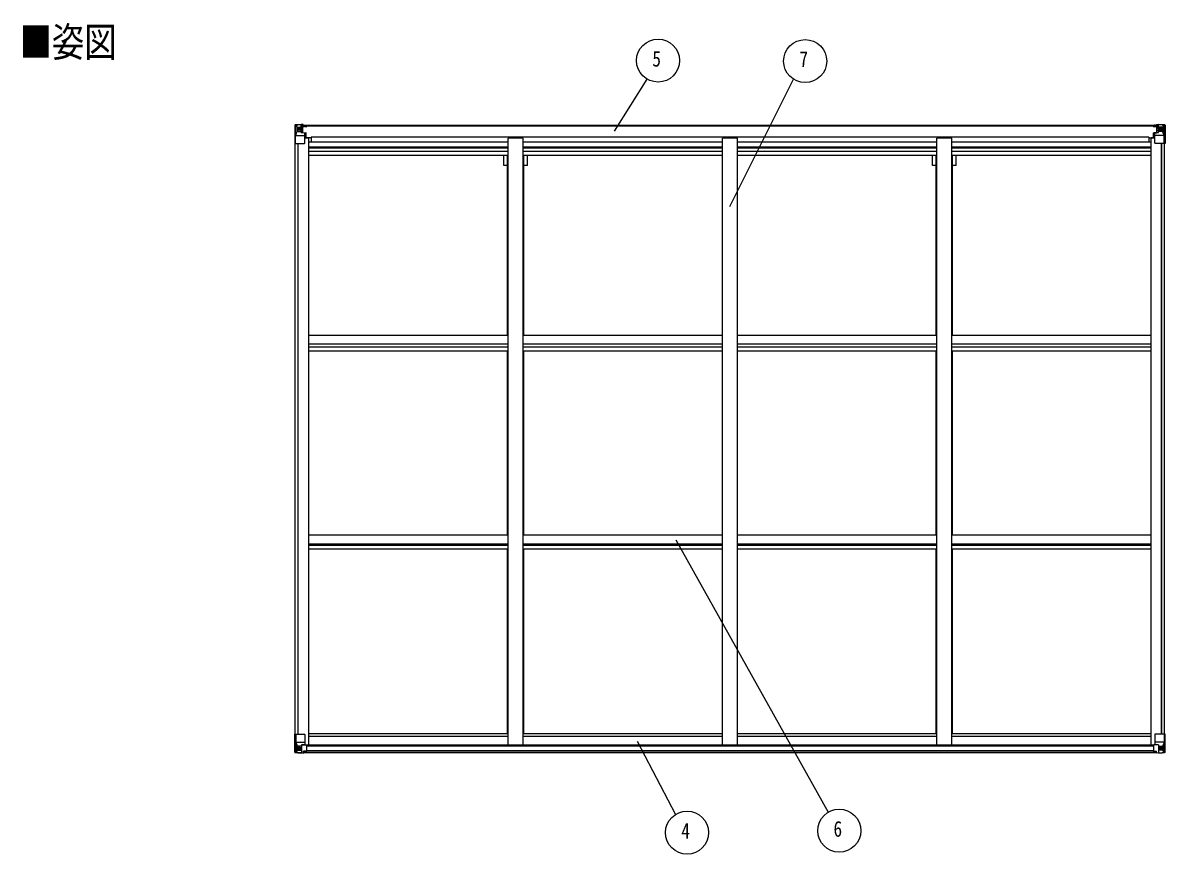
# Model space of a CAD drawing. Units: millimetres, scale not verified. Extents: x -10512 to 10512, y -7425 to 7425.
# Drawn here: x -2998 to 818, y -585 to 2194 of the extents above; entities that cross this region are included whole.
import ezdxf
from ezdxf.enums import TextEntityAlignment as Align

# ---------------------------------------------------------------- set-up
doc = ezdxf.new("R2010")
doc.units = ezdxf.units.MM
doc.header["$LTSCALE"] = 30
for name, color, linetype in [('0-2_USER1', 3, 'Continuous'), ('0-4_YKK_13', 4, 'Continuous'), ('0-5_YKK_A1', 4, 'Continuous'), ('0-6_YKK_D', 6, 'Continuous')]:
    doc.layers.add(name, color=color, linetype=linetype)
doc.styles.add('ＭＳ ゴシック', font='')
doc.styles.get('ＭＳ ゴシック').set_extended_font_data('MS Gothic')

msp = doc.modelspace()

# ---------------------------------------------------------------- linework, layer by layer
at = {"layer": '0-4_YKK_13'}
for p, q in [((-2089.84, 1852.13), (-2089.84, 1852.09)), ((-2088.91, 1853.14), (-2088.91, 1853.14)), ((-2088.91, 1853.09), (-2088.91, 1853.13)), ((-2079.94, 1853.52), (-2087.86, 1853.05)), ((-2087, 1852.08), (-2087, 1852.01)), ((-2087, 1791.42), (-2087, 1852.01)), ((-2083.03, 1848.63), (-2085.77, 1852.3)), ((-2082.18, 1845.13), (-2079.84, 1845.18)), ((-2082.18, 1831.65), (-2082.18, 1845.13)), ((-2067.84, 1854.31), (-2079.84, 1853.53)), ((-2079.84, 1845.18), (-2067.84, 1845.18)), ((-2074.36, 1837.98), (-2074.36, 1837.02)), ((-2068.84, 1845.18), (-2067.84, 1845.18)), ((-2061.34, 1854.82), (-2067.84, 1854.42)), ((-2067.84, 1828.33), (-2067.84, 1854.42)), ((-2067.84, 1853.54), (-2061.34, 1853.94)), ((-2066.34, 1848.72), (-2067.84, 1848.72)), ((-2066.34, 1845.18), (-2067.84, 1845.18)), ((-2061.34, 1853.01), (-2066.34, 1852.92)), ((-2065.84, 1848.36), (-2066.34, 1848.36)), ((-2062.34, 1843.43), (-2066.34, 1843.43)), ((-2062.34, 1835.22), (-2066.34, 1835.22)), ((-2066.24, 1847.06), (-2062.34, 1847.06)), ((-2065.85, 1847.26), (-2065.85, 1847.43)), ((-2065.85, 1847.43), (-2065.84, 1847.43)), ((-2065.84, 1849.38), (-2065.84, 1847.43)), ((-2057.84, 1849.38), (-2065.84, 1849.38)), ((-2057.84, 1849.36), (-2065.84, 1849.36)), ((-2055.84, 1847.52), (-2065.84, 1847.43)), ((-2062.34, 1827.32), (-2062.34, 1847.29)), ((-2061.34, 1853.94), (-2061.34, 1854.82)), ((-2061.34, 1853.42), (-2061.34, 1853.94)), ((-2061.34, 1853.42), (-2061.34, 1853.01)), ((-2061.34, 1853.01), (-2061.34, 1852.19)), ((-2059.34, 1850.13), (-2059.34, 1849.38)), ((-2056.34, 1852.62), (-2056.34, 1852.19)), ((-2056.04, 1852.62), (-2056.34, 1852.62)), ((-2056.04, 1852.62), (-2054.35, 1852.19)), ((-2055.84, 1849.12), (-2050.84, 1849.12)), ((-2055.84, 1847.52), (-2055.84, 1849.12)), ((-2050.84, 1850.13), (-2050.84, 1849.12)), ((-2050.84, 1849.12), (-2049.84, 1849.12)), ((-2049.84, 1849.12), (-2049.84, 1850.13)), ((-2049.84, 1849.12), (-2049.84, 1847.56)), ((-2049.84, 1847.44), (-2049.84, 1847.56)), ((778.16, 1849.12), (778.16, 1850.13)), ((779.16, 1849.12), (778.16, 1849.12)), ((778.16, 1849.12), (778.16, 1847.56)), ((778.16, 1847.44), (778.16, 1847.56)), ((779.16, 1850.13), (779.16, 1849.12)), ((784.16, 1849.12), (779.16, 1849.12)), ((784.36, 1852.62), (782.67, 1852.19)), ((784.16, 1847.52), (784.16, 1849.12)), ((784.16, 1847.52), (794.16, 1847.43)), ((784.36, 1852.62), (784.66, 1852.62)), ((784.66, 1852.62), (784.66, 1852.19)), ((786.16, 1849.38), (794.16, 1849.38)), ((786.16, 1849.36), (794.16, 1849.36)), ((789.66, 1854.82), (796.16, 1854.42)), ((789.66, 1853.94), (789.66, 1854.82)), ((796.16, 1853.54), (789.66, 1853.94)), ((789.66, 1853.42), (789.66, 1853.94)), ((789.66, 1853.42), (789.66, 1853.01)), ((789.66, 1853.01), (794.66, 1852.92)), ((789.66, 1853.01), (789.66, 1852.19)), ((790.66, 1827.32), (790.66, 1847.29)), ((794.55, 1847.06), (790.66, 1847.06)), ((790.66, 1843.43), (794.66, 1843.43)), ((790.66, 1835.22), (794.66, 1835.22)), ((794.16, 1849.38), (794.16, 1847.43)), ((794.16, 1848.36), (794.66, 1848.36)), ((794.16, 1847.26), (794.16, 1847.43)), ((794.16, 1847.43), (794.16, 1847.43)), ((794.66, 1848.72), (796.16, 1848.72)), ((794.66, 1845.18), (796.16, 1845.18)), ((796.16, 1828.33), (796.16, 1854.42)), ((796.16, 1854.31), (808.16, 1853.53)), ((797.16, 1845.18), (796.16, 1845.18)), ((808.16, 1845.18), (796.16, 1845.18)), ((802.68, 1837.98), (802.68, 1837.02)), ((810.49, 1845.13), (808.16, 1845.18)), ((808.25, 1853.52), (816.17, 1853.05)), ((810.49, 1831.65), (810.49, 1845.13)), ((811.34, 1848.63), (814.08, 1852.3)), ((815.31, 1852.08), (815.31, 1852.01)), ((815.31, 1791.42), (815.31, 1852.01)), ((817.22, 1853.14), (817.22, 1853.14)), ((817.22, 1853.09), (817.22, 1853.13)), ((818.16, 1852.13), (818.16, 1852.09)), ((-2086.46, 1818.31), (-2082.31, 1830.39)), ((-2086.46, 1818.31), (-2079.84, 1818.09)), ((-2079.84, 1831.62), (-2082.18, 1831.65)), ((-2079.84, 1831.62), (-2067.84, 1831.62)), ((-2079.84, 1831.62), (-2079.84, 1831.62)), ((-2079.84, 1818.09), (-2055.84, 1818.09)), ((-2066.34, 1831.62), (-2067.84, 1831.62)), ((-2067.02, 1828.07), (-2056.67, 1826.41)), ((-2067.02, 1827.43), (-2067.02, 1828.07)), ((-2056.67, 1825.78), (-2067.02, 1827.43)), ((-2056.67, 1826.41), (-2056.67, 1825.78)), ((-2056.39, 1826.34), (-2052.34, 1826.3)), ((-2055.84, 1792.42), (-2055.84, 1825.52)), ((-2051.34, 1814.42), (-2055.84, 1814.42)), ((-2035.34, 1810.51), (-2055.84, 1810.51)), ((-2051.34, 1826.29), (-2052.34, 1826.3)), ((-2052.34, 1824.57), (-2051.34, 1824.57)), ((-2051.34, 1810.51), (-2051.34, 1826.29)), ((763.66, 1810.51), (784.16, 1810.51)), ((779.66, 1826.29), (780.66, 1826.3)), ((779.66, 1810.51), (779.66, 1826.29)), ((780.66, 1824.57), (779.66, 1824.57)), ((779.66, 1814.42), (784.16, 1814.42)), ((784.7, 1826.34), (780.66, 1826.3)), ((784.16, 1792.42), (784.16, 1825.52)), ((808.16, 1818.09), (784.16, 1818.09)), ((795.33, 1828.07), (784.98, 1826.41)), ((784.98, 1825.78), (795.33, 1827.43)), ((784.98, 1826.41), (784.98, 1825.78)), ((794.66, 1831.62), (796.16, 1831.62)), ((795.33, 1827.43), (795.33, 1828.07)), ((808.16, 1831.62), (796.16, 1831.62)), ((808.16, 1831.62), (810.49, 1831.65)), ((808.16, 1831.62), (808.16, 1831.62)), ((814.77, 1818.31), (808.16, 1818.09)), ((814.77, 1818.31), (810.62, 1830.39)), ((-2087, 1791.42), (-2056.84, 1791.42)), ((815.31, 1791.42), (785.16, 1791.42)), ((-2089.53, -183.65), (-2056.53, -183.65)), ((-2089.53, -244.36), (-2089.53, -183.65)), ((-2086.69, -183.65), (-2086.69, -244.24)), ((-2055.53, -184.65), (-2055.53, -217.75)), ((783.84, -184.65), (783.84, -217.75)), ((817.84, -183.65), (784.84, -183.65)), ((815, -183.65), (815, -244.24)), ((817.84, -244.36), (817.84, -183.65)), ((-2086.14, -210.53), (-2079.53, -210.32)), ((-2086.14, -210.53), (-2082, -222.62)), ((-2079.53, -223.85), (-2081.86, -223.88)), ((-2081.86, -223.88), (-2081.86, -237.36)), ((-2079.53, -210.32), (-2055.53, -210.32)), ((-2079.53, -223.85), (-2079.53, -223.85)), ((-2067.53, -223.85), (-2079.53, -223.85)), ((-2067.53, -219.87), (-2061.03, -219.87)), ((-2067.53, -219.87), (-2067.53, -246.65)), ((-2056.36, -218.01), (-2066.71, -219.66)), ((-2066.71, -219.66), (-2066.71, -219.87)), ((-2064.01, -219.87), (-2056.36, -218.64)), ((-2061.03, -219.87), (-2052.03, -219.9)), ((-2056.36, -218.64), (-2056.36, -218.01)), ((-2051.03, -220.81), (-2051.03, -240.96)), ((779.34, -220.81), (779.34, -240.96)), ((789.34, -219.87), (780.34, -219.9)), ((807.84, -210.32), (783.84, -210.32)), ((784.67, -218.01), (795.02, -219.66)), ((784.67, -218.64), (784.67, -218.01)), ((792.32, -219.87), (784.67, -218.64)), ((795.84, -219.87), (789.34, -219.87)), ((795.02, -219.66), (795.02, -219.87)), ((795.84, -219.87), (795.84, -246.65)), ((795.84, -223.85), (807.84, -223.85)), ((814.45, -210.53), (807.84, -210.32)), ((807.84, -223.85), (807.84, -223.85)), ((807.84, -223.85), (810.17, -223.88)), ((810.17, -223.88), (810.17, -237.36)), ((814.45, -210.53), (810.31, -222.62)), ((-2088.59, -245.32), (-2088.59, -245.36)), ((-2079.62, -245.75), (-2087.55, -245.28)), ((-2086.69, -244.31), (-2086.69, -244.24)), ((-2082.72, -240.86), (-2085.45, -244.53)), ((-2081.86, -237.36), (-2079.53, -237.41)), ((-2079.53, -237.41), (-2067.53, -237.41)), ((-2067.53, -246.54), (-2079.53, -245.76)), ((-2075.01, -230.21), (-2075.01, -229.25)), ((-2061.03, -247.05), (-2061.03, -241.11)), ((-2052.03, -241.68), (-2061.03, -241.73)), ((780.34, -241.68), (789.34, -241.73)), ((789.34, -247.05), (789.34, -241.11)), ((807.84, -237.41), (795.84, -237.41)), ((795.84, -246.54), (807.84, -245.76)), ((803.32, -230.21), (803.32, -229.25)), ((810.17, -237.36), (807.84, -237.41)), ((807.93, -245.75), (815.86, -245.28)), ((811.03, -240.86), (813.76, -244.53)), ((815, -244.31), (815, -244.24)), ((816.9, -245.32), (816.9, -245.36))]:
    msp.add_line(p, q, dxfattribs=at)
for points in [[(-2089.84, 1852.09), (-2089.84, 1791.42), (-2087, 1791.42)], [(-2088.91, 1853.14), (-2079.84, 1853.69), (-2067.84, 1854.42)], [(-2076.28, 1838.94), (-2077.24, 1838.94), (-2077.24, 1839.9), (-2076.28, 1839.9)], [(-2075.32, 1840.86), (-2075.32, 1841.82), (-2074.36, 1841.82), (-2074.36, 1840.86)], [(-2074.36, 1837.02), (-2075.32, 1837.02), (-2075.32, 1837.98)], [(-2073.4, 1839.9), (-2072.44, 1839.9), (-2072.44, 1838.94), (-2073.4, 1838.94)], [(-2061.34, 1853.42), (-2066.34, 1853.42), (-2066.34, 1827.96)], [(-2050.84, 1847.39), (-2065.84, 1847.26), (-2065.85, 1847.26)], [(-2065.84, 1848.36), (-2057.84, 1848.36), (-2057.84, 1850.13)], [(-2055.84, 1847.52), (-2055.84, 1847.51), (-2049.84, 1847.56)], [(784.16, 1847.52), (784.16, 1847.51), (778.16, 1847.56)], [(779.16, 1847.39), (794.16, 1847.26), (794.16, 1847.26)], [(794.16, 1848.36), (786.16, 1848.36), (786.16, 1850.13)], [(789.66, 1853.42), (794.66, 1853.42), (794.66, 1827.96)], [(817.22, 1853.14), (808.16, 1853.69), (796.16, 1854.42)], [(801.72, 1839.9), (800.76, 1839.9), (800.76, 1838.94), (801.72, 1838.94)], [(803.64, 1840.86), (803.64, 1841.82), (802.68, 1841.82), (802.68, 1840.86)], [(802.68, 1837.02), (803.64, 1837.02), (803.64, 1837.98)], [(804.6, 1838.94), (805.56, 1838.94), (805.56, 1839.9), (804.6, 1839.9)], [(818.16, 1852.09), (818.16, 1791.42), (815.31, 1791.42)], [(-2052.34, 1826.3), (-2052.34, 1824.57), (-2055.84, 1824.55)], [(780.66, 1826.3), (780.66, 1824.57), (784.16, 1824.55)], [(-2088.59, -245.36), (-2079.53, -245.92), (-2061.03, -247.05)], [(-2075.97, -232.13), (-2076.93, -232.13), (-2076.93, -231.17), (-2075.97, -231.17)], [(-2075.01, -229.25), (-2074.05, -229.25), (-2074.05, -230.21)], [(-2074.05, -233.09), (-2074.05, -234.05), (-2075.01, -234.05), (-2075.01, -233.09)], [(-2073.09, -231.17), (-2072.13, -231.17), (-2072.13, -232.13), (-2073.09, -232.13)], [(-2051.03, -240.96), (-2051.04, -241.07), (-2061.03, -241.11)], [(779.34, -240.96), (779.35, -241.07), (789.34, -241.11)], [(816.9, -245.36), (807.84, -245.92), (789.34, -247.05)], [(801.4, -231.17), (800.44, -231.17), (800.44, -232.13), (801.4, -232.13)], [(803.32, -229.25), (802.36, -229.25), (802.36, -230.21)], [(802.36, -233.09), (802.36, -234.05), (803.32, -234.05), (803.32, -233.09)], [(804.28, -232.13), (805.24, -232.13), (805.24, -231.17), (804.28, -231.17)]]:
    msp.add_lwpolyline(points, dxfattribs=at)
for centre in [(-2074.84, 1839.42), (803.16, 1839.42), (-2074.53, -231.65), (802.84, -231.65)]:
    msp.add_circle(centre, 5.3, dxfattribs=at)
for centre, radius, start, end in [((-2088.85, 1852.13), 0.999, 93.4424, 179.95083), ((-2088.85, 1852.09), 0.999, 93.4424, 179.95083), ((-2088.84, 1852.14), 1, 93.50017, 180.00079), ((-2087.69, 1865.74), 12.7, 269.24466, 275.10311), ((-2085.72, 1852.13), 1.28, 131.17831, 182.45895), ((-2076.28, 1840.86), 0.96, 270, 0), ((-2076.28, 1837.98), 0.96, 0, 90), ((-2073.4, 1840.86), 0.96, 180, 270), ((-2073.4, 1837.98), 0.96, 90, 180), ((-2065.84, 1849.88), 0.5, 179.99802, 269.99691), ((-2065.84, 1849.86), 0.5, 180.00109, 270.00109), ((-2065.84, 1846.93), 0.5, 90.52895, 180.04464), ((-2065.83, 1846.75), 0.513, 91.88028, 181.04707), ((-2050.71, 1855.08), 7.69, 268.96999, 276.43426), ((779.02, 1855.08), 7.69, 263.56574, 271.03001), ((794.16, 1849.88), 0.5, 270.00309, 0.00198), ((794.16, 1849.86), 0.5, 269.99891, 359.99891), ((794.16, 1846.93), 0.5, 359.95536, 89.47105), ((794.14, 1846.75), 0.513, 358.95293, 88.11972), ((801.72, 1840.86), 0.96, 270, 0), ((801.72, 1837.98), 0.96, 0, 90), ((804.6, 1840.86), 0.96, 180, 270), ((804.6, 1837.98), 0.96, 90, 180), ((814.03, 1852.13), 1.28, 357.54105, 48.82169), ((816, 1865.74), 12.7, 264.89689, 270.75534), ((817.16, 1852.14), 1, 359.99921, 86.49983), ((817.16, 1852.13), 0.999, 0.04917, 86.5576), ((817.16, 1852.09), 0.999, 0.04917, 86.5576), ((-2066.91, 1829), 0.937, 182.32209, 263.26766), ((-2066.91, 1828.36), 0.937, 182.32209, 263.26766), ((-2056.78, 1825.48), 0.937, 2.32209, 83.26766), ((-2056.78, 1824.85), 0.937, 2.32209, 83.26766), ((785.09, 1825.48), 0.937, 96.73234, 177.67791), ((785.09, 1824.85), 0.937, 96.73234, 177.67791), ((795.22, 1829), 0.937, 276.73234, 357.67791), ((795.22, 1828.36), 0.937, 276.73234, 357.67791), ((-2056.84, 1792.42), 1, 270, 0), ((785.16, 1792.42), 1, 180, 270), ((-2056.53, -184.65), 1, 0, 90), ((784.84, -184.65), 1, 90, 180), ((-2066.6, -220.59), 0.937, 96.73234, 129.06602), ((-2056.47, -217.08), 0.937, 276.73234, 357.67791), ((-2056.47, -217.71), 0.937, 276.73234, 357.67791), ((784.78, -217.08), 0.937, 182.32209, 263.26766), ((784.78, -217.71), 0.937, 182.32209, 263.26766), ((794.91, -220.59), 0.937, 50.93398, 83.26766), ((-2088.53, -244.32), 0.999, 180.04917, 266.5576), ((-2088.53, -244.36), 0.999, 180.04917, 266.5576), ((-2088.53, -244.37), 1, 179.99921, 266.49983), ((-2087.38, -257.97), 12.7, 84.89689, 90.75534), ((-2085.41, -244.36), 1.28, 177.54105, 228.82169), ((-2075.97, -230.21), 0.96, 270, 0), ((-2075.97, -233.09), 0.96, 0, 90), ((-2073.09, -230.21), 0.96, 180, 270), ((-2073.09, -233.09), 0.96, 90, 180), ((801.4, -230.21), 0.96, 270, 0), ((801.4, -233.09), 0.96, 0, 90), ((804.28, -230.21), 0.96, 180, 270), ((804.28, -233.09), 0.96, 90, 180), ((813.72, -244.36), 1.28, 311.17831, 2.45895), ((815.69, -257.97), 12.7, 89.24466, 95.10311), ((816.84, -244.32), 0.999, 273.4424, 359.95083), ((816.84, -244.36), 0.999, 273.4424, 359.95083), ((816.84, -244.37), 1, 273.50017, 0.00079)]:
    msp.add_arc(centre, radius, start, end, dxfattribs=at)
for centre, major_axis, ratio, start_param, end_param in [((-1887.91, 1865.45), (201, 12.36), 0.060933, 3.1373463, 3.1378449), ((-2086.91, 1853.21), (2, 0.12), 0.060933, 3.1378449, 4.2119296), ((-2086.71, 1850.12), (-0.02, 3), 0.466854, 5.5234897, 6.1575023), ((-2085.05, 1845.05), (0.03, 5), 0.573921, 4.7320603, 5.5159136), ((-2161.59, 1845.18), (81.75, 0), 0.061163, 0, 0.0007725), ((889.9, 1845.18), (-81.75, 0), 0.061163, 6.2824128, 6.2831853), ((813.36, 1845.05), (-0.03, 5), 0.573921, 0.7672717, 1.551125), ((815.03, 1850.12), (0.02, 3), 0.466854, 0.125683, 0.7596956), ((815.22, 1853.21), (-2, 0.12), 0.060933, 2.0712557, 3.1453404), ((616.22, 1865.45), (-201, 12.36), 0.060933, 3.1453404, 3.145839), ((-2085.73, 1820.65), (0.85, 2.32), 0.403757, 2.3087461, 3.2744049), ((-2083.58, 1831.68), (0, 3), 0.468246, 4.2703918, 4.7058971), ((811.89, 1831.68), (0, 3), 0.468246, 1.5772882, 2.0127935), ((814.05, 1820.65), (-0.85, 2.32), 0.403757, 3.0087805, 3.9744392), ((-2085.42, -212.88), (0.85, -2.32), 0.403757, 3.0087805, 3.9744392), ((-2083.27, -223.91), (0, -3), 0.468246, 1.5772882, 2.0127935), ((-2052.03, -220.81), (1, -0.021), 0.906239, 0.0187047, 1.589501), ((780.34, -220.81), (-1, -0.021), 0.906239, 4.6936843, 6.2644806), ((811.58, -223.91), (0, -3), 0.468246, 4.2703918, 4.7058971), ((813.73, -212.88), (-0.85, -2.32), 0.403757, 2.3087461, 3.2744049), ((-2086.59, -245.44), (2, -0.12), 0.060933, 2.0712557, 3.1453404), ((-1887.59, -257.68), (201, -12.36), 0.060933, 3.1453404, 3.145839), ((-2086.4, -242.35), (-0.02, -3), 0.466854, 0.125683, 0.7596956), ((-2084.73, -237.27), (0.03, -5), 0.573921, 0.7672717, 1.551125), ((-2161.28, -237.41), (81.75, 0), 0.061163, 6.2824128, 6.2831853), ((-2052.03, -240.97), (1, 0.012), 0.707053, 4.7036637, 6.124411), ((780.34, -240.97), (-1, 0.012), 0.707053, 0.1587743, 1.5795216), ((889.59, -237.41), (-81.75, 0), 0.061163, 0, 0.0007725), ((813.05, -237.27), (-0.03, -5), 0.573921, 4.7320603, 5.5159136), ((814.71, -242.35), (0.02, -3), 0.466854, 5.5234897, 6.1575023), ((814.9, -245.44), (-2, -0.12), 0.060933, 3.1378449, 4.2119296), ((615.9, -257.68), (-201, -12.36), 0.060933, 3.1373463, 3.1378449)]:
    msp.add_ellipse(centre, major_axis=major_axis, ratio=ratio, start_param=start_param, end_param=end_param, dxfattribs=at)
at = {"layer": '0-5_YKK_A1'}
for p, q in [((-2066.34, 1852.19), (794.66, 1852.19)), ((-2066.33, 1850.13), (794.66, 1850.13)), ((-2055.84, 1809.9), (-2042.84, 1809.9)), ((-2042.84, -220), (-2042.84, 1809.9)), ((-2042.84, 1796.85), (-1376.84, 1796.85)), ((763.66, 1811.93), (-2035.34, 1811.93)), ((-2035.34, 1811.93), (-2035.34, 1796.85)), ((-1376.84, -220), (-1376.84, 1809.26)), ((-1326.84, 1809.26), (-1376.84, 1809.26)), ((-1326.84, -220), (-1326.84, 1809.26)), ((-1326.84, 1796.85), (-660.85, 1796.85)), ((-660.85, -220), (-660.85, 1809.26)), ((-610.84, 1809.26), (-660.85, 1809.26)), ((-610.84, -220), (-610.84, 1809.26)), ((-610.84, 1796.85), (55.16, 1796.85)), ((55.16, -220), (55.16, 1809.26)), ((105.16, 1809.26), (55.16, 1809.26)), ((105.16, -220), (105.16, 1809.26)), ((105.16, 1796.85), (771.16, 1796.85)), ((763.66, 1811.93), (763.66, 1796.85)), ((771.16, -220), (771.16, 1809.9)), ((784.16, 1809.9), (771.16, 1809.9)), ((-2087.84, -183.65), (-2087.84, 1791.42)), ((-2078.84, -183.65), (-2078.84, 1791.42)), ((-2078.14, -183.65), (-2078.14, 1791.42)), ((-2042.84, 1780.42), (-1376.84, 1780.42)), ((-2042.84, 1776.63), (-1376.84, 1776.63)), ((-2042.84, 1765.28), (-1376.84, 1765.28)), ((-1326.84, 1780.42), (-660.85, 1780.42)), ((-1326.84, 1776.63), (-660.85, 1776.63)), ((-1326.84, 1765.28), (-660.85, 1765.28)), ((-610.84, 1780.42), (55.16, 1780.42)), ((-610.84, 1776.63), (55.16, 1776.63)), ((-610.84, 1765.28), (55.16, 1765.28)), ((105.16, 1780.42), (771.16, 1780.42)), ((105.16, 1776.63), (771.16, 1776.63)), ((105.16, 1765.28), (771.16, 1765.28)), ((806.46, -183.65), (806.46, 1791.42)), ((807.16, -183.65), (807.16, 1791.42)), ((816.16, -183.65), (816.16, 1791.42)), ((-2042.84, 1752.46), (-1376.84, 1752.46)), ((-1391.34, 1717.19), (-1391.34, 1752.46)), ((-1379.35, 1149.9), (-1379.35, 1752.46)), ((-1326.84, 1752.46), (-660.85, 1752.46)), ((-1324.35, 1149.9), (-1324.35, 1752.46)), ((-1312.34, 1717.19), (-1312.34, 1752.46)), ((-610.84, 1752.46), (55.16, 1752.46)), ((40.66, 1717.19), (40.66, 1752.46)), ((52.65, 1149.9), (52.65, 1752.46)), ((105.16, 1752.46), (771.16, 1752.46)), ((107.65, 1149.9), (107.65, 1752.46)), ((119.66, 1717.19), (119.66, 1752.46)), ((-1379.35, 1717.19), (-1391.34, 1717.19)), ((-1312.34, 1717.19), (-1324.35, 1717.19)), ((52.65, 1717.19), (40.66, 1717.19)), ((119.66, 1717.19), (107.65, 1717.19)), ((-2042.84, 1149.9), (-1376.85, 1149.9)), ((-1326.84, 1149.9), (-660.85, 1149.9)), ((-610.84, 1149.9), (55.15, 1149.9)), ((105.16, 1149.9), (771.15, 1149.9)), ((-2042.84, 1120.86), (-1376.85, 1120.86)), ((-2042.84, 1111.13), (-1376.85, 1111.13)), ((-1326.84, 1120.86), (-660.85, 1120.86)), ((-1326.84, 1111.13), (-660.85, 1111.13)), ((-610.84, 1120.86), (55.15, 1120.86)), ((-610.84, 1111.13), (55.15, 1111.13)), ((105.16, 1120.86), (771.15, 1120.86)), ((105.16, 1111.13), (771.15, 1111.13)), ((-2042.84, 1098.27), (-1376.85, 1098.27)), ((-1379.35, 482.44), (-1379.35, 1098.27)), ((-1326.84, 1098.27), (-660.85, 1098.27)), ((-1324.35, 482.44), (-1324.35, 1098.27)), ((-610.84, 1098.27), (55.15, 1098.27)), ((52.65, 482.44), (52.65, 1098.27)), ((105.16, 1098.27), (771.15, 1098.27)), ((107.65, 482.44), (107.65, 1098.27)), ((-2042.84, 482.44), (-1376.85, 482.44)), ((-1326.84, 482.44), (-660.85, 482.44)), ((-610.84, 482.44), (55.15, 482.44)), ((105.16, 482.44), (771.15, 482.44)), ((-2042.84, 452.69), (-1376.85, 452.69)), ((-2042.84, 448.27), (-1376.85, 448.27)), ((-2042.84, 435.26), (-1376.85, 435.26)), ((-1379.35, -182.77), (-1379.35, 435.26)), ((-1326.84, 452.69), (-660.85, 452.69)), ((-1326.84, 448.27), (-660.85, 448.27)), ((-1326.84, 435.26), (-660.85, 435.26)), ((-1324.35, -182.77), (-1324.35, 435.26)), ((-610.84, 452.69), (55.15, 452.69)), ((-610.84, 448.27), (55.15, 448.27)), ((-610.84, 435.26), (55.15, 435.26)), ((52.65, -182.77), (52.65, 435.26)), ((105.16, 452.69), (771.15, 452.69)), ((105.16, 448.27), (771.15, 448.27)), ((105.16, 435.26), (771.15, 435.26)), ((107.65, -182.77), (107.65, 435.26)), ((-1376.84, -182.77), (-2042.84, -182.77)), ((-660.84, -182.77), (-1326.84, -182.77)), ((55.16, -182.77), (-610.84, -182.77)), ((771.16, -182.77), (105.16, -182.77)), ((-2051.57, -220), (779.88, -220)), ((-2051.03, -222.36), (779.34, -222.36)), ((-1376.84, -191.89), (-2042.84, -191.89)), ((-660.85, -191.89), (-1326.84, -191.89)), ((55.16, -191.89), (-610.84, -191.89)), ((770.89, -191.89), (105.16, -191.89)), ((-2061.03, -244.5), (789.34, -244.5)), ((-2061.03, -245.45), (789.34, -245.45)), ((-2051.03, -238.01), (779.34, -238.01))]:
    msp.add_line(p, q, dxfattribs=at)
at = {"layer": '0-6_YKK_D'}
for p, q in [((-1021.64, 1832.21), (-912.43, 2006.27)), ((-636.68, 1580.53), (-423.73, 2006.19)), ((-816.79, 466.31), (-308.18, -445.15)), ((-945.33, -207.23), (-818.16, -452.62))]:
    msp.add_line(p, q, dxfattribs=at)
for centre in [(-875.9, 2068.31), (-384.45, 2066.53), (-779.09, -513.1), (-270.63, -506.59)]:
    msp.add_circle(centre, 72, dxfattribs=at)

# ---------------------------------------------------------------- texts
at = {"layer": '0-2_USER1', "style": 'ＭＳ ゴシック', "width": 0.8}
msp.add_text('■姿図', height=98.97, dxfattribs=at).set_placement((-3008.97, 2051.4), align=Align.BOTTOM_LEFT)
at = {"layer": '0-6_YKK_D', "style": 'ＭＳ ゴシック', "width": 0.8}
for s, p in [('5', (-895.1, 2032.31)), ('7', (-403.65, 2030.53)), ('4', (-798.29, -549.1)), ('6', (-289.83, -542.59))]:
    msp.add_text(s, height=52.79, dxfattribs=at).set_placement(p, align=Align.BOTTOM_LEFT)

doc.saveas('drawing.dxf')
